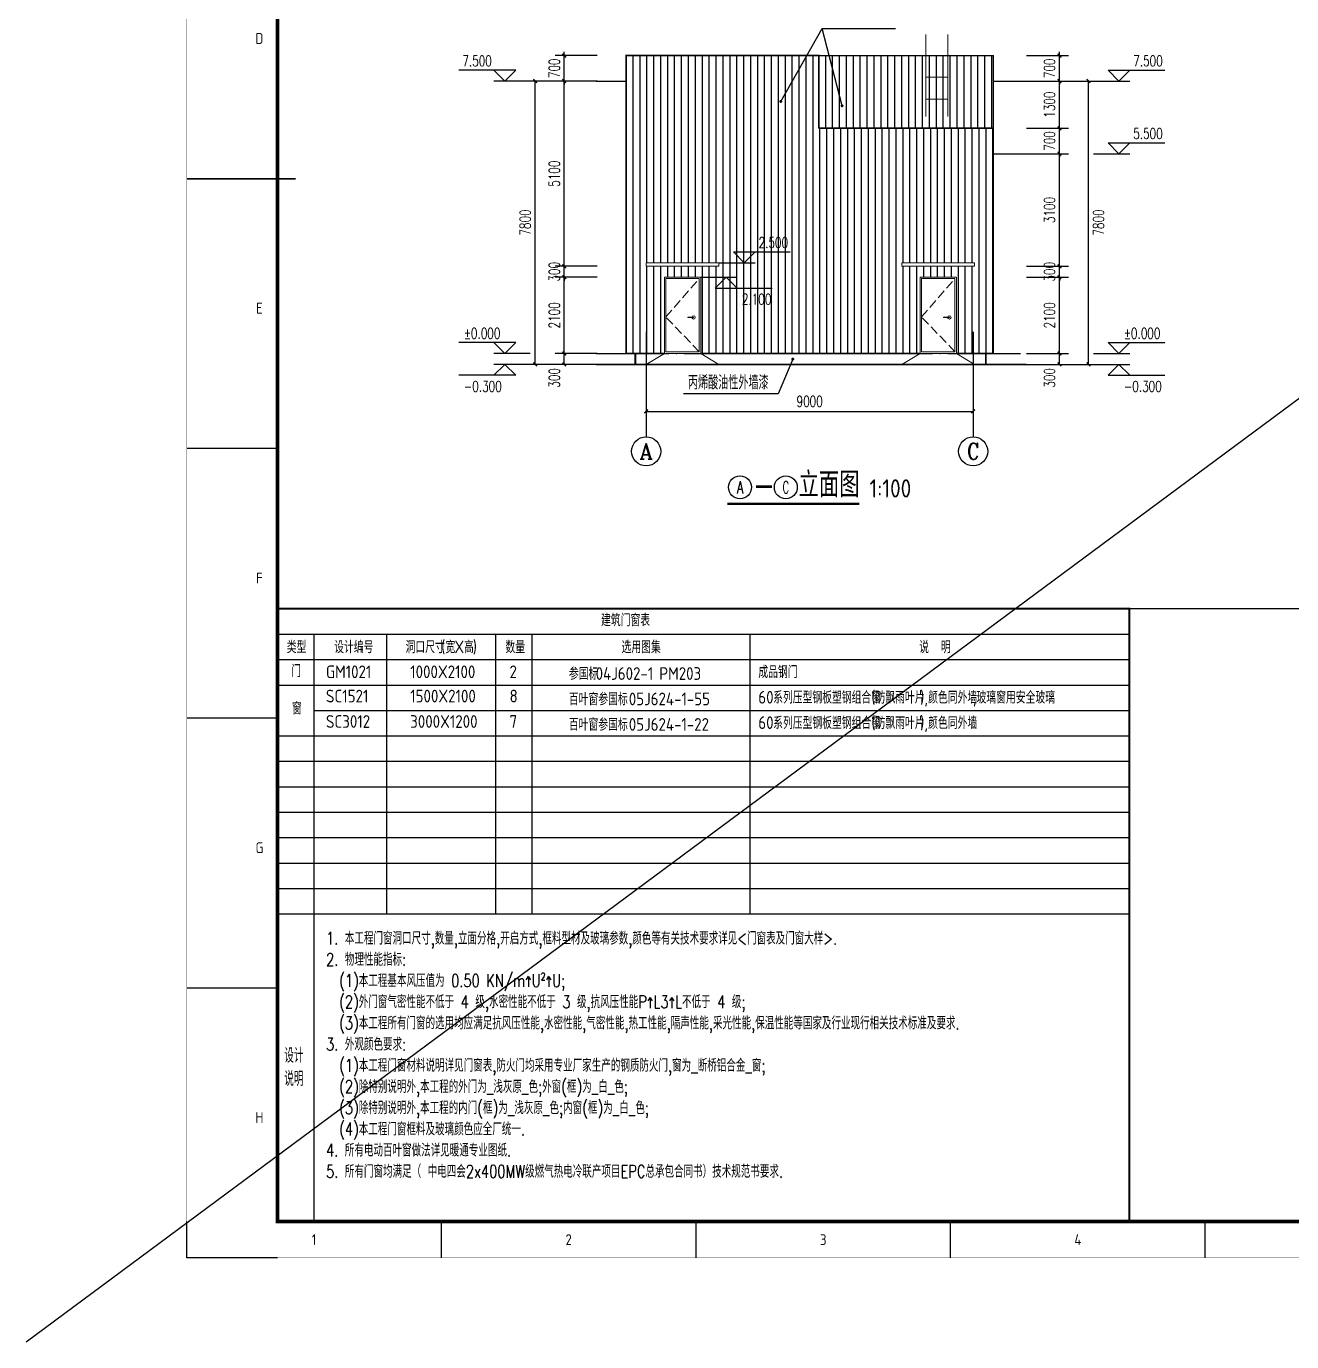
# Model space of a CAD drawing. Extents: x 170390 to 475615, y -37034 to 38097.
# Drawn here: x 379378 to 414210, y -33240 to 2965 of the extents above; entities that cross this region are included whole.
import ezdxf
from ezdxf.enums import TextEntityAlignment as Align

# ---------------------------------------------------------------- set-up
doc = ezdxf.new("R2010")
doc.units = 0
doc.header["$LTSCALE"] = 1000
doc.header["$MEASUREMENT"] = 0
doc.linetypes.add('DASH', pattern=[0.35, 0.25, -0.1])
doc.linetypes.add('DOTE', pattern=[2.42, 2, -0.2, 0.02, -0.2])
doc.layers.get('0').update_dxf_attribs({"color": 8})
doc.layers.get('Defpoints').update_dxf_attribs({"color": 8})
for name, color, linetype in [('-人员定位', 6, 'Continuous'), ('AXIS', 8, 'Continuous'), ('AXIS_TEXT', 8, 'Continuous'), ('DIM_ELEV', 8, 'Continuous'), ('DIM_LEAD', 8, 'Continuous'), ('DIM_SYMB', 8, 'Continuous'), ('DOTE', 8, 'DOTE'), ('PUB_DIM', 8, 'Continuous'), ('PUB_TAB', 8, 'Continuous'), ('PUB_TEXT', 8, 'Continuous'), ('PUB_TITLE', 8, 'Continuous'), ('WALL', 8, 'Continuous'), ('轻质板', 8, 'Continuous')]:
    doc.layers.add(name, color=color, linetype=linetype)
for name, color, linetype, lineweight in [('建筑看线', 8, 'Continuous', 18), ('立面1线', 8, 'Continuous', 20), ('立面窗线', 8, 'Continuous', 15)]:
    doc.layers.add(name, color=color, linetype=linetype, lineweight=lineweight)
doc.styles.add('_HZTXT', font='txt.shx', dxfattribs={"width": 0.8, "bigfont": 'HZTXT.shx'})
doc.styles.add('_TCH_AXIS', font='COMPLEX.shx', dxfattribs={"bigfont": 'dxt.shx'})
doc.styles.add('_TCH_DIM', font='SIMPLEX', dxfattribs={"bigfont": 'GBCBIG'})
doc.styles.add('_TCH_DIM_T3', font='SIMPLEX', dxfattribs={"width": 0.705882, "bigfont": 'GBCBIG'})
doc.styles.add('BIGFONT', font='geditxt.shx', dxfattribs={"bigfont": 'haiwenhz.shx'})
doc.styles.add('COMPLEX', font='COMPLEX')
doc.styles.get("Standard").update_dxf_attribs({"font": 'GBENOR', "bigfont": 'GBCBIG'})
doc.dimstyles.new('_TCH_ARCH&&100', dxfattribs={"dimtxt": 297.5, "dimasz": 100, "dimexe": 250, "dimexo": 300, "dimgap": 126.25, "dimtad": 1, "dimdec": 0, "dimzin": 0, "dimdsep": 46, "dimtxsty": '_TCH_DIM_T3', "dimblk": 'ARCHTICK', "dimcen": 0.09, "dimclrt": 7, "dimazin": 2, "dimtfac": 1, "dimtdec": 0, "dimtix": 1, "dimtmove": 2, "dimatfit": 3, "dimldrblk": 'ARCHTICK', "dimfxl": 0, "dimtolj": 1, "dimtzin": 0, "dimarcsym": 0})

# ---------------------------------------------------------------- blocks, each defined once
blk = doc.blocks.new('GEDI_WK_A1')
at = {"color": 3}
for p, q in [((25, 297), (0, 297)), ((25, 222.75), (0, 222.75)), ((25, 148.5), (0, 148.5)), ((25, 74.25), (0, 74.25)), ((0, 0), (0, 10)), ((70.08, 0), (70.08, 10)), ((140.17, 0), (140.17, 10)), ((210.25, 0), (210.25, 10)), ((280.33, 0), (280.33, 10)), ((25, 0), (0, 0))]:
    blk.add_line(p, q, dxfattribs=at)
for points, const_width in [([(0, 0), (841, 0), (841, 594), (0, 594)], 0.1), ([(25, 10), (831, 10), (831, 584), (25, 584)], 1)]:
    blk.add_lwpolyline(points, close=True, dxfattribs=dict(at, const_width=const_width))
at = {"color": 3, "const_width": 0.5}
blk.add_lwpolyline([(30, 297), (0, 297)], dxfattribs=at)
at = {"color": 3}
for s, p in [('D', (20, 334.12)), ('E', (20, 259.88)), ('F', (20, 185.62)), ('G', (20, 111.38)), ('H', (20, 37.12))]:
    blk.add_text(s, height=3, dxfattribs=at).set_placement(p, align=Align.CENTER)
for s, p in [('1', (35.04, 5)), ('2', (105.12, 5)), ('3', (175.21, 5)), ('4', (245.29, 5))]:
    blk.add_text(s, height=3, dxfattribs=at).set_placement(p, align=Align.MIDDLE)
blk = doc.blocks.new('_ArchTick')
at = {"color": 0, "linetype": 'ByBlock', "const_width": 0.4}
blk.add_lwpolyline([(-0.5, -0.5), (0.5, 0.5)], dxfattribs=at)
blk = doc.blocks.new('*D47')
at = {"layer": 'Defpoints', "color": 0, "transparency": 16777216}
for p in [(393386, 1459), (395095, 1459), (395095, -6341)]:
    blk.add_point(p, dxfattribs=at)
at = {"layer": 'PUB_DIM', "color": 0, "lineweight": -2, "transparency": 16777216}
for p, q in [((394795, 1459), (393136, 1459)), ((393386, -6341), (393386, 1459)), ((394795, -6341), (393136, -6341))]:
    blk.add_line(p, q, dxfattribs=at)
at = {"layer": 'PUB_DIM', "color": 0, "lineweight": -2, "transparency": 16777216, "xscale": 100, "yscale": 100, "zscale": 100}
for p, rotation in [((393386, 1459), 90), ((393386, -6341), 270)]:
    blk.add_blockref('_ArchTick', p, dxfattribs=dict(at, rotation=rotation))
at = {"layer": 'PUB_DIM', "color": 7, "transparency": 16777216, "insert": (393111, -2435), "char_height": 297.5, "attachment_point": 5, "rotation": 90, "style": '_TCH_DIM_T3'}
blk.add_mtext('\\A1;7800', dxfattribs=at)
blk = doc.blocks.new('*D48')
at = {"layer": 'Defpoints', "color": 0, "transparency": 16777216}
for p in [(394186, 2159), (395395, 2159), (395395, 1459)]:
    blk.add_point(p, dxfattribs=at)
at = {"layer": 'PUB_DIM', "color": 0, "lineweight": -2, "transparency": 16777216}
for p, q in [((394186, 2159), (394186, 2259)), ((395095, 2159), (393936, 2159)), ((394186, 1459), (394186, 2159)), ((395095, 1459), (393936, 1459)), ((394186, 1459), (394186, 1359))]:
    blk.add_line(p, q, dxfattribs=at)
at = {"layer": 'PUB_DIM', "color": 0, "lineweight": -2, "transparency": 16777216, "xscale": 100, "yscale": 100, "zscale": 100}
for p, rotation in [((394186, 2159), 270), ((394186, 1459), 90)]:
    blk.add_blockref('_ArchTick', p, dxfattribs=dict(at, rotation=rotation))
at = {"layer": 'PUB_DIM', "color": 7, "transparency": 16777216, "insert": (393911, 1809), "char_height": 297.5, "attachment_point": 5, "rotation": 90, "style": '_TCH_DIM_T3'}
blk.add_mtext('\\A1;700', dxfattribs=at)
blk = doc.blocks.new('*D49')
at = {"layer": 'Defpoints', "color": 0, "transparency": 16777216}
for p in [(394186, 1459), (395395, 1459), (395395, -3641)]:
    blk.add_point(p, dxfattribs=at)
at = {"layer": 'PUB_DIM', "color": 0, "lineweight": -2, "transparency": 16777216}
for p, q in [((395095, 1459), (393936, 1459)), ((394186, -3641), (394186, 1459)), ((395095, -3641), (393936, -3641))]:
    blk.add_line(p, q, dxfattribs=at)
at = {"layer": 'PUB_DIM', "color": 0, "lineweight": -2, "transparency": 16777216, "xscale": 100, "yscale": 100, "zscale": 100}
for p, rotation in [((394186, 1459), 90), ((394186, -3641), 270)]:
    blk.add_blockref('_ArchTick', p, dxfattribs=dict(at, rotation=rotation))
at = {"layer": 'PUB_DIM', "color": 7, "transparency": 16777216, "insert": (393911, -1091), "char_height": 297.5, "attachment_point": 5, "rotation": 90, "style": '_TCH_DIM_T3'}
blk.add_mtext('\\A1;5100', dxfattribs=at)
blk = doc.blocks.new('*D50')
at = {"layer": 'Defpoints', "color": 0, "transparency": 16777216}
for p in [(394186, -3641), (395395, -3641), (395395, -3941)]:
    blk.add_point(p, dxfattribs=at)
at = {"layer": 'PUB_DIM', "color": 0, "lineweight": -2, "transparency": 16777216}
for p, q in [((394186, -3641), (394186, -3541)), ((395095, -3641), (393936, -3641)), ((395095, -3941), (393936, -3941)), ((394186, -3941), (394186, -3641)), ((394186, -3941), (394186, -4041))]:
    blk.add_line(p, q, dxfattribs=at)
at = {"layer": 'PUB_DIM', "color": 0, "lineweight": -2, "transparency": 16777216, "xscale": 100, "yscale": 100, "zscale": 100}
for p, rotation in [((394186, -3641), 270), ((394186, -3941), 90)]:
    blk.add_blockref('_ArchTick', p, dxfattribs=dict(at, rotation=rotation))
at = {"layer": 'PUB_DIM', "color": 7, "transparency": 16777216, "insert": (393911, -3791), "char_height": 297.5, "attachment_point": 5, "rotation": 90, "style": '_TCH_DIM_T3'}
blk.add_mtext('\\A1;300', dxfattribs=at)
blk = doc.blocks.new('*D51')
at = {"layer": 'Defpoints', "color": 0, "transparency": 16777216}
for p in [(394186, -3941), (395395, -3941), (395395, -6041)]:
    blk.add_point(p, dxfattribs=at)
at = {"layer": 'PUB_DIM', "color": 0, "lineweight": -2, "transparency": 16777216}
for p, q in [((395095, -3941), (393936, -3941)), ((394186, -6041), (394186, -3941)), ((395095, -6041), (393936, -6041))]:
    blk.add_line(p, q, dxfattribs=at)
at = {"layer": 'PUB_DIM', "color": 0, "lineweight": -2, "transparency": 16777216, "xscale": 100, "yscale": 100, "zscale": 100}
for p, rotation in [((394186, -3941), 90), ((394186, -6041), 270)]:
    blk.add_blockref('_ArchTick', p, dxfattribs=dict(at, rotation=rotation))
at = {"layer": 'PUB_DIM', "color": 7, "transparency": 16777216, "insert": (393911, -4991), "char_height": 297.5, "attachment_point": 5, "rotation": 90, "style": '_TCH_DIM_T3'}
blk.add_mtext('\\A1;2100', dxfattribs=at)
blk = doc.blocks.new('*D52')
at = {"layer": 'Defpoints', "color": 0, "transparency": 16777216}
for p in [(394186, -6041), (395395, -6041), (395395, -6341)]:
    blk.add_point(p, dxfattribs=at)
at = {"layer": 'PUB_DIM', "color": 0, "lineweight": -2, "transparency": 16777216}
for p, q in [((395095, -6041), (393936, -6041)), ((394186, -6341), (394186, -6041)), ((395095, -6341), (393936, -6341))]:
    blk.add_line(p, q, dxfattribs=at)
at = {"layer": 'PUB_DIM', "color": 0, "lineweight": -2, "transparency": 16777216, "xscale": 100, "yscale": 100, "zscale": 100}
for p, rotation in [((394186, -6041), 90), ((394186, -6341), 270)]:
    blk.add_blockref('_ArchTick', p, dxfattribs=dict(at, rotation=rotation))
at = {"layer": 'PUB_DIM', "color": 7, "transparency": 16777216, "insert": (393911, -6711), "char_height": 297.5, "attachment_point": 5, "rotation": 90, "style": '_TCH_DIM_T3'}
blk.add_mtext('\\A1;300', dxfattribs=at)
blk = doc.blocks.new('*D85')
at = {"layer": 'Defpoints', "color": 0, "transparency": 16777216}
for p in [(406909, 1459), (408618, 1459), (406909, -6341)]:
    blk.add_point(p, dxfattribs=at)
at = {"layer": 'PUB_DIM', "color": 0, "lineweight": -2, "transparency": 16777216}
for p, q in [((407209, 1459), (408868, 1459)), ((408618, -6341), (408618, 1459)), ((407209, -6341), (408868, -6341))]:
    blk.add_line(p, q, dxfattribs=at)
at = {"layer": 'PUB_DIM', "color": 0, "lineweight": -2, "transparency": 16777216, "xscale": 100, "yscale": 100, "zscale": 100}
for p, rotation in [((408618, 1459), 90), ((408618, -6341), 270)]:
    blk.add_blockref('_ArchTick', p, dxfattribs=dict(at, rotation=rotation))
at = {"layer": 'PUB_DIM', "color": 7, "transparency": 16777216, "insert": (408893, -2435), "char_height": 297.5, "attachment_point": 5, "rotation": 90, "style": '_TCH_DIM_T3'}
blk.add_mtext('\\A1;7800', dxfattribs=at)
blk = doc.blocks.new('*D86')
at = {"layer": 'Defpoints', "color": 0, "transparency": 16777216}
for p in [(406609, 2159), (407818, 2159), (406609, 1459)]:
    blk.add_point(p, dxfattribs=at)
at = {"layer": 'PUB_DIM', "color": 0, "lineweight": -2, "transparency": 16777216}
for p, q in [((407818, 2159), (407818, 2259)), ((406909, 2159), (408068, 2159)), ((407818, 1459), (407818, 2159)), ((406909, 1459), (408068, 1459)), ((407818, 1459), (407818, 1359))]:
    blk.add_line(p, q, dxfattribs=at)
at = {"layer": 'PUB_DIM', "color": 0, "lineweight": -2, "transparency": 16777216, "xscale": 100, "yscale": 100, "zscale": 100}
for p, rotation in [((407818, 2159), 270), ((407818, 1459), 90)]:
    blk.add_blockref('_ArchTick', p, dxfattribs=dict(at, rotation=rotation))
at = {"layer": 'PUB_DIM', "color": 7, "transparency": 16777216, "insert": (407543, 1809), "char_height": 297.5, "attachment_point": 5, "rotation": 90, "style": '_TCH_DIM_T3'}
blk.add_mtext('\\A1;700', dxfattribs=at)
blk = doc.blocks.new('*D87')
at = {"layer": 'Defpoints', "color": 0, "transparency": 16777216}
for p in [(406609, 1459), (407818, 1459), (406609, 159)]:
    blk.add_point(p, dxfattribs=at)
at = {"layer": 'PUB_DIM', "color": 0, "lineweight": -2, "transparency": 16777216}
for p, q in [((406909, 1459), (408068, 1459)), ((407818, 159), (407818, 1459)), ((406909, 159), (408068, 159))]:
    blk.add_line(p, q, dxfattribs=at)
at = {"layer": 'PUB_DIM', "color": 0, "lineweight": -2, "transparency": 16777216, "xscale": 100, "yscale": 100, "zscale": 100}
for p, rotation in [((407818, 1459), 90), ((407818, 159), 270)]:
    blk.add_blockref('_ArchTick', p, dxfattribs=dict(at, rotation=rotation))
at = {"layer": 'PUB_DIM', "color": 7, "transparency": 16777216, "insert": (407543, 809), "char_height": 297.5, "attachment_point": 5, "rotation": 90, "style": '_TCH_DIM_T3'}
blk.add_mtext('\\A1;1300', dxfattribs=at)
blk = doc.blocks.new('*D88')
at = {"layer": 'Defpoints', "color": 0, "transparency": 16777216}
for p in [(406609, 159), (407818, 159), (406609, -541)]:
    blk.add_point(p, dxfattribs=at)
at = {"layer": 'PUB_DIM', "color": 0, "lineweight": -2, "transparency": 16777216}
for p, q in [((406909, 159), (408068, 159)), ((407818, 159), (407818, 259)), ((407818, -541), (407818, 159)), ((406909, -541), (408068, -541)), ((407818, -541), (407818, -641))]:
    blk.add_line(p, q, dxfattribs=at)
at = {"layer": 'PUB_DIM', "color": 0, "lineweight": -2, "transparency": 16777216, "xscale": 100, "yscale": 100, "zscale": 100}
for p, rotation in [((407818, 159), 270), ((407818, -541), 90)]:
    blk.add_blockref('_ArchTick', p, dxfattribs=dict(at, rotation=rotation))
at = {"layer": 'PUB_DIM', "color": 7, "transparency": 16777216, "insert": (407543, -191), "char_height": 297.5, "attachment_point": 5, "rotation": 90, "style": '_TCH_DIM_T3'}
blk.add_mtext('\\A1;700', dxfattribs=at)
blk = doc.blocks.new('*D89')
at = {"layer": 'Defpoints', "color": 0, "transparency": 16777216}
for p in [(406609, -541), (407818, -541), (406609, -3641)]:
    blk.add_point(p, dxfattribs=at)
at = {"layer": 'PUB_DIM', "color": 0, "lineweight": -2, "transparency": 16777216}
for p, q in [((406909, -541), (408068, -541)), ((407818, -3641), (407818, -541)), ((406909, -3641), (408068, -3641))]:
    blk.add_line(p, q, dxfattribs=at)
at = {"layer": 'PUB_DIM', "color": 0, "lineweight": -2, "transparency": 16777216, "xscale": 100, "yscale": 100, "zscale": 100}
for p, rotation in [((407818, -541), 90), ((407818, -3641), 270)]:
    blk.add_blockref('_ArchTick', p, dxfattribs=dict(at, rotation=rotation))
at = {"layer": 'PUB_DIM', "color": 7, "transparency": 16777216, "insert": (407543, -2091), "char_height": 297.5, "attachment_point": 5, "rotation": 90, "style": '_TCH_DIM_T3'}
blk.add_mtext('\\A1;3100', dxfattribs=at)
blk = doc.blocks.new('*D90')
at = {"layer": 'Defpoints', "color": 0, "transparency": 16777216}
for p in [(406609, -3641), (406609, -3941), (407818, -3641)]:
    blk.add_point(p, dxfattribs=at)
at = {"layer": 'PUB_DIM', "color": 0, "lineweight": -2, "transparency": 16777216}
for p, q in [((407818, -3641), (407818, -3541)), ((406909, -3641), (408068, -3641)), ((406909, -3941), (408068, -3941)), ((407818, -3941), (407818, -3641)), ((407818, -3941), (407818, -4041))]:
    blk.add_line(p, q, dxfattribs=at)
at = {"layer": 'PUB_DIM', "color": 0, "lineweight": -2, "transparency": 16777216, "xscale": 100, "yscale": 100, "zscale": 100}
for p, rotation in [((407818, -3641), 270), ((407818, -3941), 90)]:
    blk.add_blockref('_ArchTick', p, dxfattribs=dict(at, rotation=rotation))
at = {"layer": 'PUB_DIM', "color": 7, "transparency": 16777216, "insert": (407543, -3791), "char_height": 297.5, "attachment_point": 5, "rotation": 90, "style": '_TCH_DIM_T3'}
blk.add_mtext('\\A1;300', dxfattribs=at)
blk = doc.blocks.new('*D91')
at = {"layer": 'Defpoints', "color": 0, "transparency": 16777216}
for p in [(406609, -3941), (407818, -3941), (406609, -6041)]:
    blk.add_point(p, dxfattribs=at)
at = {"layer": 'PUB_DIM', "color": 0, "lineweight": -2, "transparency": 16777216}
for p, q in [((406909, -3941), (408068, -3941)), ((407818, -6041), (407818, -3941)), ((406909, -6041), (408068, -6041))]:
    blk.add_line(p, q, dxfattribs=at)
at = {"layer": 'PUB_DIM', "color": 0, "lineweight": -2, "transparency": 16777216, "xscale": 100, "yscale": 100, "zscale": 100}
for p, rotation in [((407818, -3941), 90), ((407818, -6041), 270)]:
    blk.add_blockref('_ArchTick', p, dxfattribs=dict(at, rotation=rotation))
at = {"layer": 'PUB_DIM', "color": 7, "transparency": 16777216, "insert": (407543, -4991), "char_height": 297.5, "attachment_point": 5, "rotation": 90, "style": '_TCH_DIM_T3'}
blk.add_mtext('\\A1;2100', dxfattribs=at)
blk = doc.blocks.new('*D92')
at = {"layer": 'Defpoints', "color": 0, "transparency": 16777216}
for p in [(406609, -6041), (407818, -6041), (406609, -6341)]:
    blk.add_point(p, dxfattribs=at)
at = {"layer": 'PUB_DIM', "color": 0, "lineweight": -2, "transparency": 16777216}
for p, q in [((406909, -6041), (408068, -6041)), ((407818, -6341), (407818, -6041)), ((406909, -6341), (408068, -6341))]:
    blk.add_line(p, q, dxfattribs=at)
at = {"layer": 'PUB_DIM', "color": 0, "lineweight": -2, "transparency": 16777216, "xscale": 100, "yscale": 100, "zscale": 100}
for p, rotation in [((407818, -6041), 90), ((407818, -6341), 270)]:
    blk.add_blockref('_ArchTick', p, dxfattribs=dict(at, rotation=rotation))
at = {"layer": 'PUB_DIM', "color": 7, "transparency": 16777216, "insert": (407543, -6711), "char_height": 297.5, "attachment_point": 5, "rotation": 90, "style": '_TCH_DIM_T3'}
blk.add_mtext('\\A1;300', dxfattribs=at)
blk = doc.blocks.new('*D93')
at = {"layer": 'AXIS', "color": 0, "lineweight": -2, "transparency": 16777216}
for p, q in [((396441, -6793), (396441, -7884)), ((405441, -6793), (405441, -7884)), ((396441, -7634), (405441, -7634))]:
    blk.add_line(p, q, dxfattribs=at)
at = {"layer": 'Defpoints', "color": 0, "transparency": 16777216}
for p in [(396441, -6493), (405441, -6493), (405441, -7634)]:
    blk.add_point(p, dxfattribs=at)
at = {"layer": 'AXIS', "color": 0, "lineweight": -2, "transparency": 16777216, "xscale": 100, "yscale": 100, "zscale": 100, "rotation": 180}
blk.add_blockref('_ArchTick', (396441, -7634), dxfattribs=at)
at = {"layer": 'AXIS', "color": 0, "lineweight": -2, "transparency": 16777216, "xscale": 100, "yscale": 100, "zscale": 100}
blk.add_blockref('_ArchTick', (405441, -7634), dxfattribs=at)
at = {"layer": 'AXIS', "color": 7, "transparency": 16777216, "insert": (400941, -7359), "char_height": 297.5, "attachment_point": 5, "style": '_TCH_DIM_T3'}
blk.add_mtext('\\A1;9000', dxfattribs=at)
blk = doc.blocks.new('_AXISO')
blk.add_circle((0, 0), 0.5)
at = {"layer": 'AXIS_TEXT', "style": 'COMPLEX', "width": 1.041667}
blk.add_attdef('A', text='', height=0.56, dxfattribs=at).set_placement((-0.25, -0.28), (0.25, -0.28), align=Align.FIT)

msp = doc.modelspace()

# ---------------------------------------------------------------- hatches: boundary and pattern name
at = {"layer": '轻质板'}
h = msp.add_hatch(dxfattribs=at)
h.set_pattern_fill('LINE', color=256, scale=200, angle=90, style=0)
h.set_pattern_definition([(90, (395891.14, -6041.05), (-190.5, 1e-14), [])])
h.paths.add_polyline_path([(403981.1, -6041), (403981.1, -3941), (404981.1, -3941), (404981.1, -6041), (405991.1, -6041), (405991.1, 159), (401191.1, 159), (401191.1, 2159), (395891.1, 2159), (395891.1, 779), (395891.1, -6041), (396941.1, -6041), (396941.1, -3941), (397941.1, -3941), (397941.1, -6041)])
h.paths.add_polyline_path([(398441.1, -3641), (396441.1, -3641), (396441.1, -3541), (398441.1, -3541)], flags=16)
h.paths.add_polyline_path([(403481.1, -3641), (403481.1, -3541), (405481.1, -3541), (405481.1, -3641)], flags=16)
h = msp.add_hatch(dxfattribs=at)
h.set_pattern_fill('LINE', color=251, scale=200, angle=90, style=0)
h.set_pattern_definition([(90, (401191.14, -141.05), (-190.5, 1e-14), [])])
h.paths.add_polyline_path([(405991.1, 159), (405991.1, 2159), (401191.1, 2159), (401191.1, 159)])

# ---------------------------------------------------------------- linework, layer by layer
at = {"layer": '-人员定位'}
msp.add_line((379377.8, -33239.6), (475614.7, 38097.3), dxfattribs=at)
for p, q in [((395891.1, 2159), (405991.1, 2159)), ((395891.1, 2159), (395891.1, -6041)), ((405991.1, 2159), (405991.1, 159)), ((395891.1, -6041), (396941.1, -6041)), ((396141.1, -6041), (396141.1, -6341)), ((397941.1, -6041), (403981.1, -6041)), ((404981.1, -6041), (405991.1, -6041)), ((405791.1, -6041), (405791.1, -6341)), ((395063.4, -6341), (406940.7, -6341))]:
    msp.add_line(p, q)
at = {"layer": 'AXIS'}
for p, q in [((396441.1, -6493.4), (396441.1, -8334.2)), ((405441.1, -6493.4), (405441.1, -8334.2))]:
    msp.add_line(p, q, dxfattribs=at)
at = {"layer": 'DIM_ELEV'}
for p, q in [((392850.5, 1759), (391285.5, 1759)), ((392550.5, 1459), (392250.5, 1759)), ((393250.5, 1459), (392250.5, 1459)), ((392550.5, 1459), (392850.5, 1759)), ((408753.6, 1459), (409753.6, 1459)), ((409453.6, 1459), (409153.6, 1759)), ((409153.6, 1759), (410718.6, 1759)), ((409453.6, 1459), (409753.6, 1759)), ((409453.6, -541), (409153.6, -241)), ((409153.6, -241), (410718.6, -241)), ((409453.6, -541), (409753.6, -241)), ((408753.6, -541), (409753.6, -541)), ((399141.1, -3541), (398841.1, -3241)), ((398841.1, -3241), (400406.1, -3241)), ((399141.1, -3541), (399441.1, -3241)), ((398441.1, -3541), (399441.1, -3541)), ((397941.1, -3941), (398941.1, -3941)), ((398641.1, -3941), (398341.1, -4241)), ((398641.1, -3941), (398941.1, -4241)), ((398341.1, -4241), (399906.1, -4241)), ((392850.5, -5741), (391285.5, -5741)), ((392550.5, -6041), (392250.5, -5741)), ((392550.5, -6041), (392850.5, -5741)), ((409453.6, -6041), (409153.6, -5741)), ((409153.6, -5741), (410718.6, -5741)), ((409453.6, -6041), (409753.6, -5741)), ((393250.5, -6041), (392250.5, -6041)), ((408753.6, -6041), (409753.6, -6041)), ((392550.5, -6341), (392250.5, -6641)), ((393250.5, -6341), (392250.5, -6341)), ((392550.5, -6341), (392850.5, -6641)), ((408753.6, -6341), (409753.6, -6341)), ((409453.6, -6341), (409153.6, -6641)), ((409453.6, -6341), (409753.6, -6641)), ((392850.5, -6641), (391285.5, -6641)), ((409153.6, -6641), (410718.6, -6641))]:
    msp.add_line(p, q, dxfattribs=at)
at = {"layer": 'DIM_LEAD'}
for p, q in [((400147.4, 896.7), (401283.2, 2905.3)), ((401833.7, 776.4), (401283.2, 2905.3)), ((401833.7, 776.4), (401283.2, 2905.3)), ((401283.2, 2905.3), (403306.7, 2905.3)), ((400477.4, -6195), (400072.9, -7151.8)), ((400072.9, -7151.8), (397469.5, -7151.8))]:
    msp.add_line(p, q, dxfattribs=at)
at = {"layer": 'DIM_LEAD', "const_width": 40}
for points in [[(400137.5, 879.3, 1), (400157.2, 914.2, 1)], [(401838.7, 757, 1), (401828.7, 795.7, 1)], [(401838.7, 757, 1), (401828.7, 795.7, 1)], [(400485.2, -6176.6, 1), (400469.6, -6213.5, 1)]]:
    msp.add_lwpolyline(points, format="xyb", close=True, dxfattribs=at)
at = {"layer": 'DIM_SYMB', "const_width": 70}
msp.add_lwpolyline([(398674.6, -10178.6), (402309.1, -10178.6)], dxfattribs=at)
at = {"layer": 'DIM_SYMB', "color": 7}
for centre in [(399024.6, -9723.6), (400284.6, -9723.6)]:
    msp.add_circle(centre, 315, dxfattribs=at)
at = {"layer": 'DOTE'}
for p, q in [((395063.4, 1459), (395891.1, 1459)), ((405991.1, 1459), (406940.7, 1459)), ((405991.1, -541), (406940.7, -541)), ((396441.1, -5440.7), (396441.1, -6493.4)), ((405441.1, -5440.7), (405441.1, -6493.4)), ((395063.4, -6041), (407818.4, -6041))]:
    msp.add_line(p, q, dxfattribs=at)
at = {"layer": 'PUB_TAB', "color": 4, "const_width": 50}
msp.add_lwpolyline([(386295.4, -29931.7), (409739.5, -29931.7), (409739.5, -13065.7), (386295.4, -13065.7)], close=True, dxfattribs=at)
at = {"layer": 'PUB_TAB', "color": 4}
for points in [[(386295.4, -13765.7), (409739.5, -13765.7)], [(387295.4, -13765.7), (387295.4, -29931.7)], [(389295.4, -13765.7), (389295.4, -21465.7)], [(392295.4, -13765.7), (392295.4, -21465.7)], [(393295.4, -13765.7), (393295.4, -21465.7)], [(399295.4, -13765.7), (399295.4, -21465.7)], [(386295.4, -14465.7), (409739.5, -14465.7)], [(386295.4, -15165.7), (409739.5, -15165.7)], [(387295.4, -15865.7), (409739.5, -15865.7)], [(386295.4, -16565.7), (409739.5, -16565.7)], [(386295.4, -17265.7), (409739.5, -17265.7)], [(386295.4, -17965.7), (409739.5, -17965.7)], [(386295.4, -18665.7), (409739.5, -18665.7)], [(386295.4, -19365.7), (409739.5, -19365.7)], [(386295.4, -20065.7), (409739.5, -20065.7)], [(386295.4, -20765.7), (409739.5, -20765.7)], [(386295.4, -21465.7), (409739.5, -21465.7)]]:
    msp.add_lwpolyline(points, dxfattribs=at)
at = {"layer": 'PUB_TITLE'}
msp.add_line((435895.4, -13065.7), (386295.4, -13065.7), dxfattribs=at)
at = {"layer": 'WALL'}
for p, q in [((401191.1, 159), (405991.1, 159)), ((405991.1, 159), (405991.1, -6041))]:
    msp.add_line(p, q, dxfattribs=at)
at = {"layer": '建筑看线'}
for p, q in [((404141.1, 2738.5), (404141.1, 478.2)), ((404741.1, 2738.5), (404741.1, 478.2)), ((404741.1, 2161.2), (404141.1, 2161.2)), ((404741.1, 1561.2), (404141.1, 1561.2)), ((404741.1, 961.2), (404141.1, 961.2))]:
    msp.add_line(p, q, dxfattribs=at)
at = {"layer": '立面1线'}
for points, const_width in [([(395891.1, 779), (395891.1, 2159), (401191.1, 2159), (401191.1, 159)], 50), ([(405991.1, 159), (405991.1, 2159), (401191.1, 2159)], 25), ([(396941.1, -6041), (395891.1, -6041), (395891.1, 779)], 50), ([(401191.1, 159), (405991.1, 159), (405991.1, -6041), (404981.1, -6041)], 50), ([(396141.1, -6041), (396141.1, -6341)], 50), ([(403981.1, -6041), (397941.1, -6041)], 50), ([(405791.1, -6041), (405791.1, -6341)], 50), ([(395095.1, -6341), (406909, -6341)], 50)]:
    msp.add_lwpolyline(points, dxfattribs=dict(at, const_width=const_width))
for points in [[(396441.1, -3641), (398441.1, -3641), (398441.1, -3541), (396441.1, -3541)], [(403481.1, -3641), (405481.1, -3641), (405481.1, -3541), (403481.1, -3541)]]:
    msp.add_lwpolyline(points, close=True, dxfattribs=at)
for points in [[(396441.1, -6341), (396941.1, -6041), (397941.1, -6041), (398441.1, -6341)], [(403481.1, -6341), (403981.1, -6041), (404981.1, -6041), (405481.1, -6341)]]:
    msp.add_lwpolyline(points, dxfattribs=at)
at = {"layer": '立面窗线'}
for p, q in [((396981.1, -3981), (396981.1, -5991)), ((397901.1, -3981), (396981.1, -3981)), ((397901.1, -5991), (397901.1, -3981)), ((404021.1, -3981), (404021.1, -5991)), ((404941.1, -3981), (404021.1, -3981)), ((404941.1, -5991), (404941.1, -3981)), ((396981.1, -5991), (397901.1, -5991)), ((404021.1, -5991), (404941.1, -5991))]:
    msp.add_line(p, q, dxfattribs=at)
at = {"layer": '立面窗线', "linetype": 'DASH'}
for p, q in [((396981.1, -5036), (397901.1, -3981)), ((404021.1, -5036), (404941.1, -3981)), ((397901.1, -5991), (396981.1, -5036)), ((404941.1, -5991), (404021.1, -5036))]:
    msp.add_line(p, q, dxfattribs=at)
at = {"layer": '立面窗线'}
for points in [[(396941.1, -6041), (397941.1, -6041), (397941.1, -3941), (396941.1, -3941)], [(396941.1, -3941), (397941.1, -3941), (397941.1, -6041), (396941.1, -6041)], [(403981.1, -6041), (404981.1, -6041), (404981.1, -3941), (403981.1, -3941)], [(397746.1, -5051.7), (397589.7, -5051.7), (397589.7, -5040.1), (397746.1, -5040.1)], [(404786.1, -5051.7), (404629.7, -5051.7), (404629.7, -5040.1), (404786.1, -5040.1)]]:
    msp.add_lwpolyline(points, close=True, dxfattribs=at)
for centre in [(397746.1, -5045.9), (404786.1, -5045.9)]:
    msp.add_circle(centre, 46.4, dxfattribs=at)

# ---------------------------------------------------------------- block references
at = {"xscale": 100, "yscale": 100, "zscale": 100}
msp.add_blockref('GEDI_WK_A1', (383795.4, -30931.7), dxfattribs=at)
at = {"layer": 'AXIS'}
ref = msp.add_blockref('_AXISO', (396441.1, -8734.2), dxfattribs=dict(at, xscale=800, yscale=800, zscale=800))
ref.add_attrib('A', 'A', dxfattribs={"layer": 'AXIS_TEXT', "height": 425.2, "style": '_TCH_AXIS'}).set_placement((396258.9, -8946.8), (396623.4, -8946.8), align=Align.FIT)
ref = msp.add_blockref('_AXISO', (405441.1, -8734.2), dxfattribs=dict(at, xscale=800, yscale=800, zscale=800))
ref.add_attrib('A', 'C', dxfattribs={"layer": 'AXIS_TEXT', "height": 455.7, "style": '_TCH_AXIS'}).set_placement((405278.4, -8962), (405603.9, -8962), align=Align.FIT)

# ---------------------------------------------------------------- texts
at = {"layer": 'DIM_ELEV', "color": 7, "style": '_TCH_DIM', "width": 0.705882}
for s, p in [('7.500', (391381.5, 1864)), ('7.500', (409848.6, 1864)), ('5.500', (409848.6, -136)), ('2.500', (399536.1, -3136)), ('2.100', (399076.1, -4696)), ('%%P0.000', (391420.5, -5636)), ('%%P0.000', (409588.6, -5636)), ('-0.300', (391420.5, -7096)), ('-0.300', (409588.6, -7096))]:
    msp.add_text(s, height=297.5, dxfattribs=at).set_placement(p)
at = {"layer": 'DIM_LEAD', "color": 7}
msp.add_text('丙烯酸油性外墙漆', height=385.82, dxfattribs=at).set_placement((397589.5, -7031.8))
at = {"layer": 'DIM_SYMB', "color": 7, "style": '_HZTXT', "width": 0.8}
for s, p in [('立面图', (400634.6, -10003.6)), ('-', (399374.6, -10003.6))]:
    msp.add_text(s, height=700, dxfattribs=at).set_placement(p)
at = {"layer": 'DIM_SYMB', "color": 7, "style": '_HZTXT'}
for s, p, p2 in [('A', (398935.6, -9890.4), (399113.5, -9890.4)), ('C', (400195.6, -9890.4), (400373.5, -9890.4))]:
    msp.add_text(s, height=333.5, dxfattribs=at).set_placement(p, p2, align=Align.FIT)
at = {"layer": 'DIM_SYMB', "color": 7}
msp.add_text('1:100', height=500, dxfattribs=at).set_placement((402589.1, -10003.6))
at = {"layer": 'PUB_TEXT'}
for s, height, p in [('建筑门窗表', 337.59, (395198, -13549)), ('类型', 337.59, (386546.8, -14289.9)), ('设计编号', 337.59, (387852.7, -14289.9)), ('洞口尺寸', 337.59, (389817, -14289.9)), ('(', 350, (390800, -14289.9)), ('宽', 337.6, (390916.6, -14289.9)), ('X', 350, (391162.4, -14289.9)), ('高', 337.6, (391424.9, -14289.9)), (')', 350, (391670.6, -14289.9)), ('数量', 337.59, (392567.1, -14289.9)), ('选用图集', 337.59, (395762.7, -14289.9)), ('说', 337.6, (403955.1, -14289.9)), ('明', 337.6, (404550.8, -14289.9))]:
    msp.add_text(s, height=height, dxfattribs=at).set_placement(p)
at = {"layer": 'PUB_TEXT', "color": 3}
for s, height, p in [('门', 337.6, (386666, -14949.1)), ('GM1021', 350, (387625.7, -14976.7)), ('1000X2100', 350, (389945.6, -14976.7)), ('2', 350, (392680.6, -14976.7)), ('参国标', 337.59, (394313.1, -15024.4)), ('04J602-1', 350, (395050.4, -15024.4)), ('PM203', 350, (396800.4, -15024.4)), ('成品钢门', 337.59, (399527.9, -14976.7)), ('SC1521', 350, (387625.7, -15644.5)), ('1500X2100', 350, (389945.6, -15644.5)), ('8', 350, (392680.6, -15644.5)), ('百叶窗参国标', 337.59, (394313.1, -15724.4)), ('05J624-1-55', 350, (395962.6, -15724.4)), ('60', 350, (399527.9, -15676.7)), ('系列压型钢板塑钢组合窗', 337.589, (399936.2, -15676.7)), ('(', 350, (402639.4, -15676.7)), ('防飘雨叶片', 337.59, (402756.1, -15676.7)), ('),', 350, (403984.8, -15676.7)), ('颜色同外墙', 337.59, (404203.6, -15676.7)), ('玻璃窗用安全玻璃', 337.59, (405534.4, -15676.7)), ('窗', 337.6, (386691.4, -15979.8)), (',', 350, (405432.3, -15676.7)), ('SC3012', 350, (387625.7, -16344.5)), ('3000X1200', 350, (389945.6, -16344.5)), ('7', 350, (392680.6, -16344.5)), ('百叶窗参国标', 337.59, (394313.1, -16424.4)), ('05J624-1-22', 350, (395962.6, -16424.4)), ('60', 350, (399527.9, -16376.7)), ('系列压型钢板塑钢组合窗', 337.589, (399936.2, -16376.7)), ('(', 350, (402639.4, -16376.7)), ('防飘雨叶片', 337.59, (402756.1, -16376.7)), ('),', 350, (403984.8, -16376.7)), ('颜色同外墙', 337.59, (404203.6, -16376.7))]:
    msp.add_text(s, height=height, dxfattribs=at).set_placement(p)
at = {"layer": 'PUB_TEXT', "linetype": 'Continuous', "style": 'BIGFONT', "width": 0.7}
for s, p in [('设计', (386476.8, -25562.5)), ('说明', (386476.8, -26200.1))]:
    msp.add_text(s, height=400, dxfattribs=at).set_placement(p)
at = {"layer": 'PUB_TEXT', "linetype": 'Continuous', "insert": (387629.4, -21959.7), "char_height": 350, "width": 20891.025, "attachment_point": 1, "style": 'BIGFONT'}
msp.add_mtext('{\\W0.75;1. 本工程门窗洞口尺寸,数量,立面分格,开启方式,框料型材及玻璃参数,颜色等有关技术要求详见<门窗表及门窗大样>.\\P2. 物理性能指标:\\P  (1)本工程基本风压值为 0.50 KN/m^ U²^ U;\\P  (2)外门窗气密性能不低于 4 级,水密性能不低于 3 级,抗风压性能P^ L3^ L不低于 4 级;\\P  (3)本工程所有门窗的选用均应满足抗风压性能,水密性能,气密性能,热工性能,隔声性能,采光性能,保温性能等国家及行业现行相关技术标准及要求.\\P3. 外观颜色要求:\\P  (1)本工程门窗材料说明详见门窗表,防火门均采用专业厂家生产的钢质防火门,窗为_断桥铝合金_窗;\\P  (2)除特别说明外,本工程的外门为_浅灰原_色;外窗(框)为_白_色;\\P  (3)除特别说明外,本工程的内门(框)为_浅灰原_色;内窗(框)为_白_色;\\P  (4)本工程门窗框料及玻璃颜色应全厂统一.\\P4. 所有电动百叶窗做法详见暖通专业图纸.\\P5. 所有门窗均满足（ 中电四会2x400MW级燃气热电冷联产项目EPC总承包合同书）技术规范书要求.}', dxfattribs=at)

# ---------------------------------------------------------------- dimensions: what is measured, and where the dimension line sits
at = {"layer": 'AXIS', "color": 3}
dim = msp.add_aligned_dim(p1=(396441.1, -6493.4), p2=(405441.1, -6493.4), distance=-1140.8, dimstyle='_TCH_ARCH&&100', dxfattribs=at)
dim.commit()
dim.dimension.update_dxf_attribs({"geometry": '*D93', "text_midpoint": (400941.1, -7359.2)})
at = {"layer": 'PUB_DIM'}
for p1, p2, distance, picture, middle in [((395395.1, 1459), (395395.1, 2159), 1209.4, '*D48', (393910.7, 1809)), ((406609, 1459), (406609, 2159), -1209.4, '*D86', (407543.4, 1809)), ((395395.1, -3641), (395395.1, 1459), 1209.4, '*D49', (393910.7, -1091)), ((406609, 159), (406609, 1459), -1209.4, '*D87', (407543.4, 809)), ((406609, -541), (406609, 159), -1209.4, '*D88', (407543.4, -191)), ((406609, -3641), (406609, -541), -1209.4, '*D89', (407543.4, -2091)), ((395395.1, -3941), (395395.1, -3641), 1209.4, '*D50', (393910.7, -3791)), ((406609, -3941), (406609, -3641), -1209.4, '*D90', (407543.4, -3791)), ((395395.1, -6041), (395395.1, -3941), 1209.4, '*D51', (393910.7, -4991)), ((406609, -6041), (406609, -3941), -1209.4, '*D91', (407543.4, -4991))]:
    dim = msp.add_aligned_dim(p1=p1, p2=p2, distance=distance, dimstyle='_TCH_ARCH&&100', dxfattribs=at)
    dim.commit()
    dim.dimension.update_dxf_attribs({"geometry": picture, "text_midpoint": middle})
for base, p1, p2, picture, middle in [((393385.7, 1459), (395095.1, -6341), (395095.1, 1459), '*D47', (393110.7, -2435)), ((408618.4, 1459), (406909, -6341), (406909, 1459), '*D85', (408893.4, -2435)), ((394185.7, -6041), (395395.1, -6341), (395395.1, -6041), '*D52', (393910.7, -6711)), ((407818.4, -6041), (406609, -6341), (406609, -6041), '*D92', (407543.4, -6711))]:
    dim = msp.add_linear_dim(base=base, p1=p1, p2=p2, angle=90, dimstyle='_TCH_ARCH&&100', dxfattribs=at)
    dim.commit()
    dim.dimension.update_dxf_attribs({"geometry": picture, "text_midpoint": middle, "dimtype": 129})

doc.saveas('drawing.dxf')
